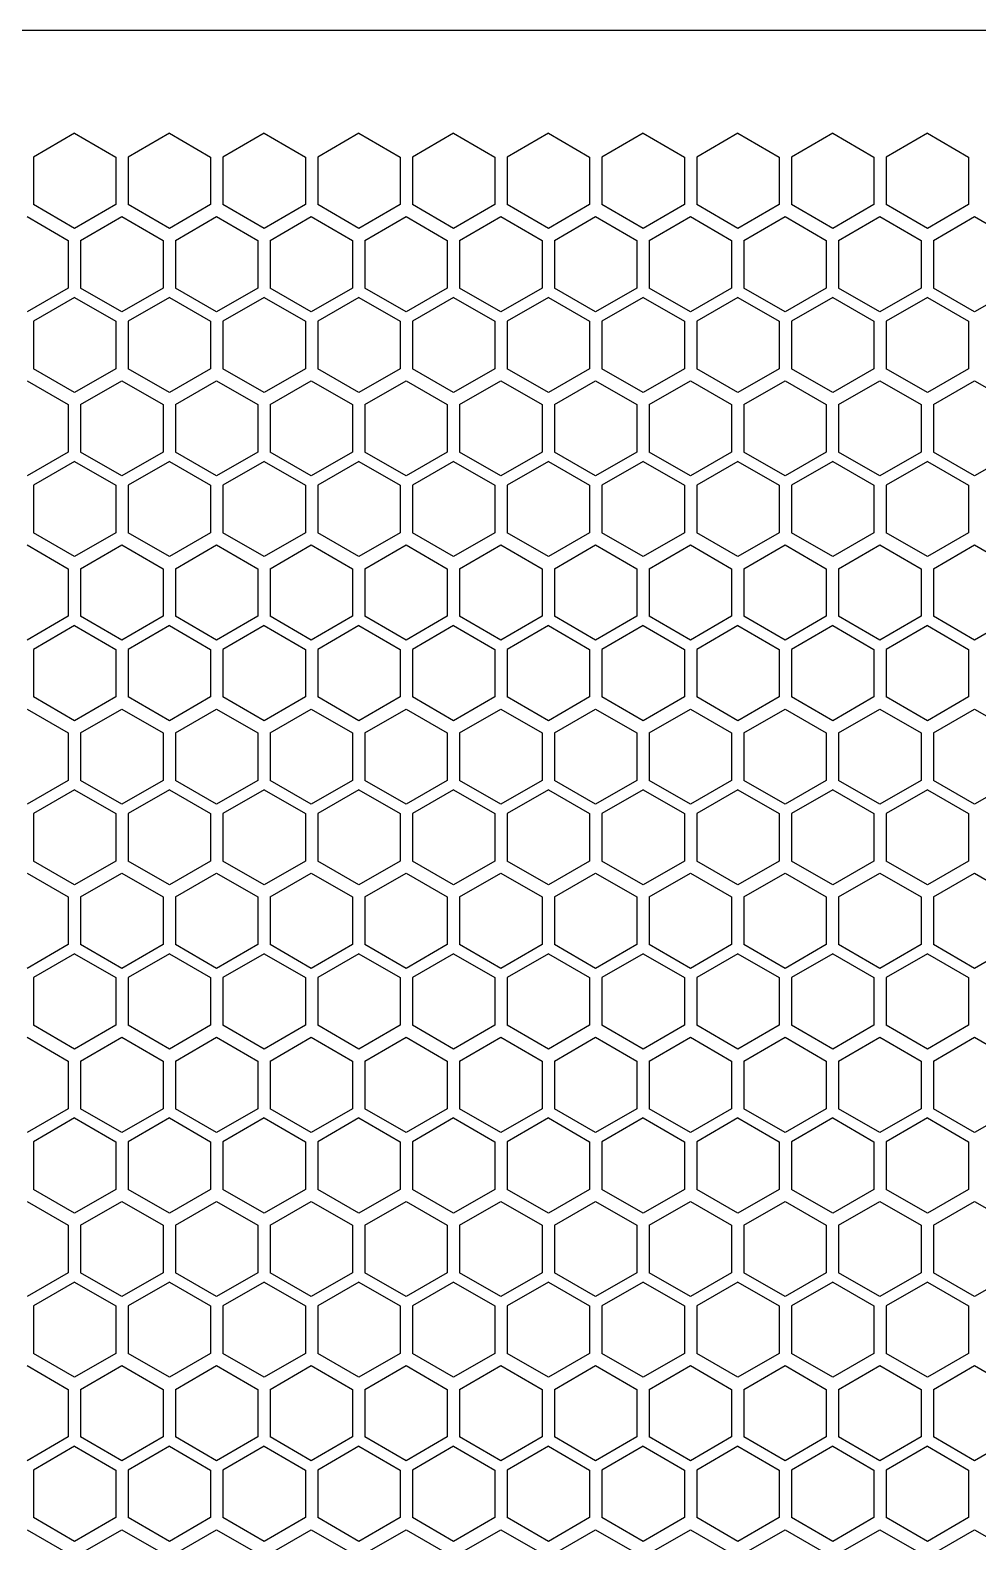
# Model space of a CAD drawing. Extents: x 61367 to 140945, y -1257 to 25588.
# Drawn here: x 71857.2 to 71949.2, y 20207.1 to 20353.8 of the extents above; entities that cross this region are included whole.
import ezdxf

# ---------------------------------------------------------------- set-up
doc = ezdxf.new("R2010")
doc.units = 0
doc.header["$MEASUREMENT"] = 0
doc.layers.get('0').update_dxf_attribs({"linetype": 'CONTINUOUS'})
doc.layers.add('4215-0412-2_0', color=7, linetype='CONTINUOUS')

# ---------------------------------------------------------------- blocks, each defined once
blk = doc.blocks.new('ERGRTHTHRT')
at = {"layer": '4215-0412-2_0', "color": 7, "linetype": 'Continuous'}
for p, q in [((-37850.1, -67589.48), (-37228.1, -67589.48)), ((-37542.7, -67599.48), (-37546.7, -67601.79)), ((-37542.7, -67599.48), (-37538.7, -67601.79)), ((-37533.5, -67599.48), (-37537.5, -67601.79)), ((-37533.5, -67599.48), (-37529.5, -67601.79)), ((-37524.3, -67599.48), (-37528.3, -67601.79)), ((-37524.3, -67599.48), (-37520.3, -67601.79)), ((-37515.1, -67599.48), (-37519.1, -67601.79)), ((-37515.1, -67599.48), (-37511.1, -67601.79)), ((-37505.9, -67599.48), (-37509.9, -67601.79)), ((-37505.9, -67599.48), (-37501.9, -67601.79)), ((-37496.7, -67599.48), (-37500.7, -67601.79)), ((-37496.7, -67599.48), (-37492.7, -67601.79)), ((-37487.5, -67599.48), (-37491.5, -67601.79)), ((-37487.5, -67599.48), (-37483.5, -67601.79)), ((-37478.3, -67599.48), (-37482.3, -67601.79)), ((-37478.3, -67599.48), (-37474.3, -67601.79)), ((-37469.1, -67599.48), (-37473.1, -67601.79)), ((-37469.1, -67599.48), (-37465.1, -67601.79)), ((-37459.9, -67599.48), (-37463.9, -67601.79)), ((-37459.9, -67599.48), (-37455.9, -67601.79)), ((-37546.7, -67601.79), (-37546.7, -67606.41)), ((-37538.7, -67601.79), (-37538.7, -67606.41)), ((-37537.5, -67601.79), (-37537.5, -67606.41)), ((-37529.5, -67601.79), (-37529.5, -67606.41)), ((-37528.3, -67601.79), (-37528.3, -67606.41)), ((-37520.3, -67601.79), (-37520.3, -67606.41)), ((-37519.1, -67601.79), (-37519.1, -67606.41)), ((-37511.1, -67601.79), (-37511.1, -67606.41)), ((-37509.9, -67601.79), (-37509.9, -67606.41)), ((-37501.9, -67601.79), (-37501.9, -67606.41)), ((-37500.7, -67601.79), (-37500.7, -67606.41)), ((-37492.7, -67601.79), (-37492.7, -67606.41)), ((-37491.5, -67601.79), (-37491.5, -67606.41)), ((-37483.5, -67601.79), (-37483.5, -67606.41)), ((-37482.3, -67601.79), (-37482.3, -67606.41)), ((-37474.3, -67601.79), (-37474.3, -67606.41)), ((-37473.1, -67601.79), (-37473.1, -67606.41)), ((-37465.1, -67601.79), (-37465.1, -67606.41)), ((-37463.9, -67601.79), (-37463.9, -67606.41)), ((-37455.9, -67601.79), (-37455.9, -67606.41)), ((-37542.7, -67608.72), (-37546.7, -67606.41)), ((-37538.7, -67606.41), (-37542.7, -67608.72)), ((-37533.5, -67608.72), (-37537.5, -67606.41)), ((-37529.5, -67606.41), (-37533.5, -67608.72)), ((-37524.3, -67608.72), (-37528.3, -67606.41)), ((-37520.3, -67606.41), (-37524.3, -67608.72)), ((-37515.1, -67608.72), (-37519.1, -67606.41)), ((-37511.1, -67606.41), (-37515.1, -67608.72)), ((-37505.9, -67608.72), (-37509.9, -67606.41)), ((-37501.9, -67606.41), (-37505.9, -67608.72)), ((-37496.7, -67608.72), (-37500.7, -67606.41)), ((-37492.7, -67606.41), (-37496.7, -67608.72)), ((-37487.5, -67608.72), (-37491.5, -67606.41)), ((-37483.5, -67606.41), (-37487.5, -67608.72)), ((-37478.3, -67608.72), (-37482.3, -67606.41)), ((-37474.3, -67606.41), (-37478.3, -67608.72)), ((-37469.1, -67608.72), (-37473.1, -67606.41)), ((-37465.1, -67606.41), (-37469.1, -67608.72)), ((-37459.9, -67608.72), (-37463.9, -67606.41)), ((-37455.9, -67606.41), (-37459.9, -67608.72)), ((-37547.32, -67607.58), (-37543.32, -67609.89)), ((-37542.12, -67609.89), (-37538.12, -67607.58)), ((-37538.12, -67607.58), (-37534.12, -67609.89)), ((-37532.92, -67609.89), (-37528.92, -67607.58)), ((-37528.92, -67607.58), (-37524.92, -67609.89)), ((-37523.72, -67609.89), (-37519.72, -67607.58)), ((-37519.72, -67607.58), (-37515.72, -67609.89)), ((-37514.52, -67609.89), (-37510.52, -67607.58)), ((-37510.52, -67607.58), (-37506.52, -67609.89)), ((-37505.32, -67609.89), (-37501.32, -67607.58)), ((-37501.32, -67607.58), (-37497.32, -67609.89)), ((-37496.12, -67609.89), (-37492.12, -67607.58)), ((-37492.12, -67607.58), (-37488.12, -67609.89)), ((-37486.92, -67609.89), (-37482.92, -67607.58)), ((-37482.92, -67607.58), (-37478.92, -67609.89)), ((-37477.72, -67609.89), (-37473.72, -67607.58)), ((-37473.72, -67607.58), (-37469.72, -67609.89)), ((-37468.52, -67609.89), (-37464.52, -67607.58)), ((-37464.52, -67607.58), (-37460.52, -67609.89)), ((-37459.32, -67609.89), (-37455.32, -67607.58)), ((-37455.32, -67607.58), (-37451.32, -67609.89)), ((-37543.32, -67609.89), (-37543.32, -67614.51)), ((-37542.12, -67609.89), (-37542.12, -67614.51)), ((-37534.12, -67609.89), (-37534.12, -67614.51)), ((-37532.92, -67609.89), (-37532.92, -67614.51)), ((-37524.92, -67609.89), (-37524.92, -67614.51)), ((-37523.72, -67609.89), (-37523.72, -67614.51)), ((-37515.72, -67609.89), (-37515.72, -67614.51)), ((-37514.52, -67609.89), (-37514.52, -67614.51)), ((-37506.52, -67609.89), (-37506.52, -67614.51)), ((-37505.32, -67609.89), (-37505.32, -67614.51)), ((-37497.32, -67609.89), (-37497.32, -67614.51)), ((-37496.12, -67609.89), (-37496.12, -67614.51)), ((-37488.12, -67609.89), (-37488.12, -67614.51)), ((-37486.92, -67609.89), (-37486.92, -67614.51)), ((-37478.92, -67609.89), (-37478.92, -67614.51)), ((-37477.72, -67609.89), (-37477.72, -67614.51)), ((-37469.72, -67609.89), (-37469.72, -67614.51)), ((-37468.52, -67609.89), (-37468.52, -67614.51)), ((-37460.52, -67609.89), (-37460.52, -67614.51)), ((-37459.32, -67609.89), (-37459.32, -67614.51)), ((-37543.32, -67614.51), (-37547.32, -67616.82)), ((-37538.12, -67616.82), (-37542.12, -67614.51)), ((-37534.12, -67614.51), (-37538.12, -67616.82)), ((-37528.92, -67616.82), (-37532.92, -67614.51)), ((-37524.92, -67614.51), (-37528.92, -67616.82)), ((-37519.72, -67616.82), (-37523.72, -67614.51)), ((-37515.72, -67614.51), (-37519.72, -67616.82)), ((-37510.52, -67616.82), (-37514.52, -67614.51)), ((-37506.52, -67614.51), (-37510.52, -67616.82)), ((-37501.32, -67616.82), (-37505.32, -67614.51)), ((-37497.32, -67614.51), (-37501.32, -67616.82)), ((-37492.12, -67616.82), (-37496.12, -67614.51)), ((-37488.12, -67614.51), (-37492.12, -67616.82)), ((-37482.92, -67616.82), (-37486.92, -67614.51)), ((-37478.92, -67614.51), (-37482.92, -67616.82)), ((-37473.72, -67616.82), (-37477.72, -67614.51)), ((-37469.72, -67614.51), (-37473.72, -67616.82)), ((-37464.52, -67616.82), (-37468.52, -67614.51)), ((-37460.52, -67614.51), (-37464.52, -67616.82)), ((-37455.32, -67616.82), (-37459.32, -67614.51)), ((-37451.32, -67614.51), (-37455.32, -67616.82)), ((-37542.7, -67615.41), (-37546.7, -67617.72)), ((-37542.7, -67615.41), (-37538.7, -67617.72)), ((-37533.5, -67615.41), (-37537.5, -67617.72)), ((-37533.5, -67615.41), (-37529.5, -67617.72)), ((-37524.3, -67615.41), (-37528.3, -67617.72)), ((-37524.3, -67615.41), (-37520.3, -67617.72)), ((-37515.1, -67615.41), (-37519.1, -67617.72)), ((-37515.1, -67615.41), (-37511.1, -67617.72)), ((-37505.9, -67615.41), (-37509.9, -67617.72)), ((-37505.9, -67615.41), (-37501.9, -67617.72)), ((-37496.7, -67615.41), (-37500.7, -67617.72)), ((-37496.7, -67615.41), (-37492.7, -67617.72)), ((-37487.5, -67615.41), (-37491.5, -67617.72)), ((-37487.5, -67615.41), (-37483.5, -67617.72)), ((-37478.3, -67615.41), (-37482.3, -67617.72)), ((-37478.3, -67615.41), (-37474.3, -67617.72)), ((-37469.1, -67615.41), (-37473.1, -67617.72)), ((-37469.1, -67615.41), (-37465.1, -67617.72)), ((-37459.9, -67615.41), (-37463.9, -67617.72)), ((-37459.9, -67615.41), (-37455.9, -67617.72)), ((-37546.7, -67617.72), (-37546.7, -67622.34)), ((-37538.7, -67617.72), (-37538.7, -67622.34)), ((-37537.5, -67617.72), (-37537.5, -67622.34)), ((-37529.5, -67617.72), (-37529.5, -67622.34)), ((-37528.3, -67617.72), (-37528.3, -67622.34)), ((-37520.3, -67617.72), (-37520.3, -67622.34)), ((-37519.1, -67617.72), (-37519.1, -67622.34)), ((-37511.1, -67617.72), (-37511.1, -67622.34)), ((-37509.9, -67617.72), (-37509.9, -67622.34)), ((-37501.9, -67617.72), (-37501.9, -67622.34)), ((-37500.7, -67617.72), (-37500.7, -67622.34)), ((-37492.7, -67617.72), (-37492.7, -67622.34)), ((-37491.5, -67617.72), (-37491.5, -67622.34)), ((-37483.5, -67617.72), (-37483.5, -67622.34)), ((-37482.3, -67617.72), (-37482.3, -67622.34)), ((-37474.3, -67617.72), (-37474.3, -67622.34)), ((-37473.1, -67617.72), (-37473.1, -67622.34)), ((-37465.1, -67617.72), (-37465.1, -67622.34)), ((-37463.9, -67617.72), (-37463.9, -67622.34)), ((-37455.9, -67617.72), (-37455.9, -67622.34)), ((-37542.7, -67624.65), (-37546.7, -67622.34)), ((-37538.7, -67622.34), (-37542.7, -67624.65)), ((-37533.5, -67624.65), (-37537.5, -67622.34)), ((-37529.5, -67622.34), (-37533.5, -67624.65)), ((-37524.3, -67624.65), (-37528.3, -67622.34)), ((-37520.3, -67622.34), (-37524.3, -67624.65)), ((-37515.1, -67624.65), (-37519.1, -67622.34)), ((-37511.1, -67622.34), (-37515.1, -67624.65)), ((-37505.9, -67624.65), (-37509.9, -67622.34)), ((-37501.9, -67622.34), (-37505.9, -67624.65)), ((-37496.7, -67624.65), (-37500.7, -67622.34)), ((-37492.7, -67622.34), (-37496.7, -67624.65)), ((-37487.5, -67624.65), (-37491.5, -67622.34)), ((-37483.5, -67622.34), (-37487.5, -67624.65)), ((-37478.3, -67624.65), (-37482.3, -67622.34)), ((-37474.3, -67622.34), (-37478.3, -67624.65)), ((-37469.1, -67624.65), (-37473.1, -67622.34)), ((-37465.1, -67622.34), (-37469.1, -67624.65)), ((-37459.9, -67624.65), (-37463.9, -67622.34)), ((-37455.9, -67622.34), (-37459.9, -67624.65)), ((-37547.32, -67623.51), (-37543.32, -67625.82)), ((-37542.12, -67625.82), (-37538.12, -67623.51)), ((-37538.12, -67623.51), (-37534.12, -67625.82)), ((-37532.92, -67625.82), (-37528.92, -67623.51)), ((-37528.92, -67623.51), (-37524.92, -67625.82)), ((-37523.72, -67625.82), (-37519.72, -67623.51)), ((-37519.72, -67623.51), (-37515.72, -67625.82)), ((-37514.52, -67625.82), (-37510.52, -67623.51)), ((-37510.52, -67623.51), (-37506.52, -67625.82)), ((-37505.32, -67625.82), (-37501.32, -67623.51)), ((-37501.32, -67623.51), (-37497.32, -67625.82)), ((-37496.12, -67625.82), (-37492.12, -67623.51)), ((-37492.12, -67623.51), (-37488.12, -67625.82)), ((-37486.92, -67625.82), (-37482.92, -67623.51)), ((-37482.92, -67623.51), (-37478.92, -67625.82)), ((-37477.72, -67625.82), (-37473.72, -67623.51)), ((-37473.72, -67623.51), (-37469.72, -67625.82)), ((-37468.52, -67625.82), (-37464.52, -67623.51)), ((-37464.52, -67623.51), (-37460.52, -67625.82)), ((-37459.32, -67625.82), (-37455.32, -67623.51)), ((-37455.32, -67623.51), (-37451.32, -67625.82)), ((-37543.32, -67625.82), (-37543.32, -67630.44)), ((-37542.12, -67625.82), (-37542.12, -67630.44)), ((-37534.12, -67625.82), (-37534.12, -67630.44)), ((-37532.92, -67625.82), (-37532.92, -67630.44)), ((-37524.92, -67625.82), (-37524.92, -67630.44)), ((-37523.72, -67625.82), (-37523.72, -67630.44)), ((-37515.72, -67625.82), (-37515.72, -67630.44)), ((-37514.52, -67625.82), (-37514.52, -67630.44)), ((-37506.52, -67625.82), (-37506.52, -67630.44)), ((-37505.32, -67625.82), (-37505.32, -67630.44)), ((-37497.32, -67625.82), (-37497.32, -67630.44)), ((-37496.12, -67625.82), (-37496.12, -67630.44)), ((-37488.12, -67625.82), (-37488.12, -67630.44)), ((-37486.92, -67625.82), (-37486.92, -67630.44)), ((-37478.92, -67625.82), (-37478.92, -67630.44)), ((-37477.72, -67625.82), (-37477.72, -67630.44)), ((-37469.72, -67625.82), (-37469.72, -67630.44)), ((-37468.52, -67625.82), (-37468.52, -67630.44)), ((-37460.52, -67625.82), (-37460.52, -67630.44)), ((-37459.32, -67625.82), (-37459.32, -67630.44)), ((-37543.32, -67630.44), (-37547.32, -67632.75)), ((-37538.12, -67632.75), (-37542.12, -67630.44)), ((-37534.12, -67630.44), (-37538.12, -67632.75)), ((-37528.92, -67632.75), (-37532.92, -67630.44)), ((-37524.92, -67630.44), (-37528.92, -67632.75)), ((-37519.72, -67632.75), (-37523.72, -67630.44)), ((-37515.72, -67630.44), (-37519.72, -67632.75)), ((-37510.52, -67632.75), (-37514.52, -67630.44)), ((-37506.52, -67630.44), (-37510.52, -67632.75)), ((-37501.32, -67632.75), (-37505.32, -67630.44)), ((-37497.32, -67630.44), (-37501.32, -67632.75)), ((-37492.12, -67632.75), (-37496.12, -67630.44)), ((-37488.12, -67630.44), (-37492.12, -67632.75)), ((-37482.92, -67632.75), (-37486.92, -67630.44)), ((-37478.92, -67630.44), (-37482.92, -67632.75)), ((-37473.72, -67632.75), (-37477.72, -67630.44)), ((-37469.72, -67630.44), (-37473.72, -67632.75)), ((-37464.52, -67632.75), (-37468.52, -67630.44)), ((-37460.52, -67630.44), (-37464.52, -67632.75)), ((-37455.32, -67632.75), (-37459.32, -67630.44)), ((-37451.32, -67630.44), (-37455.32, -67632.75)), ((-37542.7, -67631.34), (-37546.7, -67633.65)), ((-37542.7, -67631.34), (-37538.7, -67633.65)), ((-37533.5, -67631.34), (-37537.5, -67633.65)), ((-37533.5, -67631.34), (-37529.5, -67633.65)), ((-37524.3, -67631.34), (-37528.3, -67633.65)), ((-37524.3, -67631.34), (-37520.3, -67633.65)), ((-37515.1, -67631.34), (-37519.1, -67633.65)), ((-37515.1, -67631.34), (-37511.1, -67633.65)), ((-37505.9, -67631.34), (-37509.9, -67633.65)), ((-37505.9, -67631.34), (-37501.9, -67633.65)), ((-37496.7, -67631.34), (-37500.7, -67633.65)), ((-37496.7, -67631.34), (-37492.7, -67633.65)), ((-37487.5, -67631.34), (-37491.5, -67633.65)), ((-37487.5, -67631.34), (-37483.5, -67633.65)), ((-37478.3, -67631.34), (-37482.3, -67633.65)), ((-37478.3, -67631.34), (-37474.3, -67633.65)), ((-37469.1, -67631.34), (-37473.1, -67633.65)), ((-37469.1, -67631.34), (-37465.1, -67633.65)), ((-37459.9, -67631.34), (-37463.9, -67633.65)), ((-37459.9, -67631.34), (-37455.9, -67633.65)), ((-37546.7, -67633.65), (-37546.7, -67638.27)), ((-37538.7, -67633.65), (-37538.7, -67638.27)), ((-37537.5, -67633.65), (-37537.5, -67638.27)), ((-37529.5, -67633.65), (-37529.5, -67638.27)), ((-37528.3, -67633.65), (-37528.3, -67638.27)), ((-37520.3, -67633.65), (-37520.3, -67638.27)), ((-37519.1, -67633.65), (-37519.1, -67638.27)), ((-37511.1, -67633.65), (-37511.1, -67638.27)), ((-37509.9, -67633.65), (-37509.9, -67638.27)), ((-37501.9, -67633.65), (-37501.9, -67638.27)), ((-37500.7, -67633.65), (-37500.7, -67638.27)), ((-37492.7, -67633.65), (-37492.7, -67638.27)), ((-37491.5, -67633.65), (-37491.5, -67638.27)), ((-37483.5, -67633.65), (-37483.5, -67638.27)), ((-37482.3, -67633.65), (-37482.3, -67638.27)), ((-37474.3, -67633.65), (-37474.3, -67638.27)), ((-37473.1, -67633.65), (-37473.1, -67638.27)), ((-37465.1, -67633.65), (-37465.1, -67638.27)), ((-37463.9, -67633.65), (-37463.9, -67638.27)), ((-37455.9, -67633.65), (-37455.9, -67638.27)), ((-37547.32, -67639.44), (-37543.32, -67641.75)), ((-37542.7, -67640.58), (-37546.7, -67638.27)), ((-37538.7, -67638.27), (-37542.7, -67640.58)), ((-37542.12, -67641.75), (-37538.12, -67639.44)), ((-37538.12, -67639.44), (-37534.12, -67641.75)), ((-37533.5, -67640.58), (-37537.5, -67638.27)), ((-37529.5, -67638.27), (-37533.5, -67640.58)), ((-37532.92, -67641.75), (-37528.92, -67639.44)), ((-37528.92, -67639.44), (-37524.92, -67641.75)), ((-37524.3, -67640.58), (-37528.3, -67638.27)), ((-37520.3, -67638.27), (-37524.3, -67640.58)), ((-37523.72, -67641.75), (-37519.72, -67639.44)), ((-37519.72, -67639.44), (-37515.72, -67641.75)), ((-37515.1, -67640.58), (-37519.1, -67638.27)), ((-37511.1, -67638.27), (-37515.1, -67640.58)), ((-37514.52, -67641.75), (-37510.52, -67639.44)), ((-37510.52, -67639.44), (-37506.52, -67641.75)), ((-37505.9, -67640.58), (-37509.9, -67638.27)), ((-37501.9, -67638.27), (-37505.9, -67640.58)), ((-37505.32, -67641.75), (-37501.32, -67639.44)), ((-37501.32, -67639.44), (-37497.32, -67641.75)), ((-37496.7, -67640.58), (-37500.7, -67638.27)), ((-37492.7, -67638.27), (-37496.7, -67640.58)), ((-37496.12, -67641.75), (-37492.12, -67639.44)), ((-37492.12, -67639.44), (-37488.12, -67641.75)), ((-37487.5, -67640.58), (-37491.5, -67638.27)), ((-37483.5, -67638.27), (-37487.5, -67640.58)), ((-37486.92, -67641.75), (-37482.92, -67639.44)), ((-37482.92, -67639.44), (-37478.92, -67641.75)), ((-37478.3, -67640.58), (-37482.3, -67638.27)), ((-37474.3, -67638.27), (-37478.3, -67640.58)), ((-37477.72, -67641.75), (-37473.72, -67639.44)), ((-37473.72, -67639.44), (-37469.72, -67641.75)), ((-37469.1, -67640.58), (-37473.1, -67638.27)), ((-37465.1, -67638.27), (-37469.1, -67640.58)), ((-37468.52, -67641.75), (-37464.52, -67639.44)), ((-37464.52, -67639.44), (-37460.52, -67641.75)), ((-37459.9, -67640.58), (-37463.9, -67638.27)), ((-37455.9, -67638.27), (-37459.9, -67640.58)), ((-37459.32, -67641.75), (-37455.32, -67639.44)), ((-37455.32, -67639.44), (-37451.32, -67641.75)), ((-37543.32, -67641.75), (-37543.32, -67646.37)), ((-37542.12, -67641.75), (-37542.12, -67646.37)), ((-37534.12, -67641.75), (-37534.12, -67646.37)), ((-37532.92, -67641.75), (-37532.92, -67646.37)), ((-37524.92, -67641.75), (-37524.92, -67646.37)), ((-37523.72, -67641.75), (-37523.72, -67646.37)), ((-37515.72, -67641.75), (-37515.72, -67646.37)), ((-37514.52, -67641.75), (-37514.52, -67646.37)), ((-37506.52, -67641.75), (-37506.52, -67646.37)), ((-37505.32, -67641.75), (-37505.32, -67646.37)), ((-37497.32, -67641.75), (-37497.32, -67646.37)), ((-37496.12, -67641.75), (-37496.12, -67646.37)), ((-37488.12, -67641.75), (-37488.12, -67646.37)), ((-37486.92, -67641.75), (-37486.92, -67646.37)), ((-37478.92, -67641.75), (-37478.92, -67646.37)), ((-37477.72, -67641.75), (-37477.72, -67646.37)), ((-37469.72, -67641.75), (-37469.72, -67646.37)), ((-37468.52, -67641.75), (-37468.52, -67646.37)), ((-37460.52, -67641.75), (-37460.52, -67646.37)), ((-37459.32, -67641.75), (-37459.32, -67646.37)), ((-37543.32, -67646.37), (-37547.32, -67648.68)), ((-37538.12, -67648.68), (-37542.12, -67646.37)), ((-37534.12, -67646.37), (-37538.12, -67648.68)), ((-37528.92, -67648.68), (-37532.92, -67646.37)), ((-37524.92, -67646.37), (-37528.92, -67648.68)), ((-37519.72, -67648.68), (-37523.72, -67646.37)), ((-37515.72, -67646.37), (-37519.72, -67648.68)), ((-37510.52, -67648.68), (-37514.52, -67646.37)), ((-37506.52, -67646.37), (-37510.52, -67648.68)), ((-37501.32, -67648.68), (-37505.32, -67646.37)), ((-37497.32, -67646.37), (-37501.32, -67648.68)), ((-37492.12, -67648.68), (-37496.12, -67646.37)), ((-37488.12, -67646.37), (-37492.12, -67648.68)), ((-37482.92, -67648.68), (-37486.92, -67646.37)), ((-37478.92, -67646.37), (-37482.92, -67648.68)), ((-37473.72, -67648.68), (-37477.72, -67646.37)), ((-37469.72, -67646.37), (-37473.72, -67648.68)), ((-37464.52, -67648.68), (-37468.52, -67646.37)), ((-37460.52, -67646.37), (-37464.52, -67648.68)), ((-37455.32, -67648.68), (-37459.32, -67646.37)), ((-37451.32, -67646.37), (-37455.32, -67648.68)), ((-37542.7, -67647.27), (-37546.7, -67649.58)), ((-37542.7, -67647.27), (-37538.7, -67649.58)), ((-37533.5, -67647.27), (-37537.5, -67649.58)), ((-37533.5, -67647.27), (-37529.5, -67649.58)), ((-37524.3, -67647.27), (-37528.3, -67649.58)), ((-37524.3, -67647.27), (-37520.3, -67649.58)), ((-37515.1, -67647.27), (-37519.1, -67649.58)), ((-37515.1, -67647.27), (-37511.1, -67649.58)), ((-37505.9, -67647.27), (-37509.9, -67649.58)), ((-37505.9, -67647.27), (-37501.9, -67649.58)), ((-37496.7, -67647.27), (-37500.7, -67649.58)), ((-37496.7, -67647.27), (-37492.7, -67649.58)), ((-37487.5, -67647.27), (-37491.5, -67649.58)), ((-37487.5, -67647.27), (-37483.5, -67649.58)), ((-37478.3, -67647.27), (-37482.3, -67649.58)), ((-37478.3, -67647.27), (-37474.3, -67649.58)), ((-37469.1, -67647.27), (-37473.1, -67649.58)), ((-37469.1, -67647.27), (-37465.1, -67649.58)), ((-37459.9, -67647.27), (-37463.9, -67649.58)), ((-37459.9, -67647.27), (-37455.9, -67649.58)), ((-37546.7, -67649.58), (-37546.7, -67654.2)), ((-37538.7, -67649.58), (-37538.7, -67654.2)), ((-37537.5, -67649.58), (-37537.5, -67654.2)), ((-37529.5, -67649.58), (-37529.5, -67654.2)), ((-37528.3, -67649.58), (-37528.3, -67654.2)), ((-37520.3, -67649.58), (-37520.3, -67654.2)), ((-37519.1, -67649.58), (-37519.1, -67654.2)), ((-37511.1, -67649.58), (-37511.1, -67654.2)), ((-37509.9, -67649.58), (-37509.9, -67654.2)), ((-37501.9, -67649.58), (-37501.9, -67654.2)), ((-37500.7, -67649.58), (-37500.7, -67654.2)), ((-37492.7, -67649.58), (-37492.7, -67654.2)), ((-37491.5, -67649.58), (-37491.5, -67654.2)), ((-37483.5, -67649.58), (-37483.5, -67654.2)), ((-37482.3, -67649.58), (-37482.3, -67654.2)), ((-37474.3, -67649.58), (-37474.3, -67654.2)), ((-37473.1, -67649.58), (-37473.1, -67654.2)), ((-37465.1, -67649.58), (-37465.1, -67654.2)), ((-37463.9, -67649.58), (-37463.9, -67654.2)), ((-37455.9, -67649.58), (-37455.9, -67654.2)), ((-37547.32, -67655.37), (-37543.32, -67657.68)), ((-37542.7, -67656.51), (-37546.7, -67654.2)), ((-37538.7, -67654.2), (-37542.7, -67656.51)), ((-37542.12, -67657.68), (-37538.12, -67655.37)), ((-37538.12, -67655.37), (-37534.12, -67657.68)), ((-37533.5, -67656.51), (-37537.5, -67654.2)), ((-37529.5, -67654.2), (-37533.5, -67656.51)), ((-37532.92, -67657.68), (-37528.92, -67655.37)), ((-37528.92, -67655.37), (-37524.92, -67657.68)), ((-37524.3, -67656.51), (-37528.3, -67654.2)), ((-37520.3, -67654.2), (-37524.3, -67656.51)), ((-37523.72, -67657.68), (-37519.72, -67655.37)), ((-37519.72, -67655.37), (-37515.72, -67657.68)), ((-37515.1, -67656.51), (-37519.1, -67654.2)), ((-37511.1, -67654.2), (-37515.1, -67656.51)), ((-37514.52, -67657.68), (-37510.52, -67655.37)), ((-37510.52, -67655.37), (-37506.52, -67657.68)), ((-37505.9, -67656.51), (-37509.9, -67654.2)), ((-37501.9, -67654.2), (-37505.9, -67656.51)), ((-37505.32, -67657.68), (-37501.32, -67655.37)), ((-37501.32, -67655.37), (-37497.32, -67657.68)), ((-37496.7, -67656.51), (-37500.7, -67654.2)), ((-37492.7, -67654.2), (-37496.7, -67656.51)), ((-37496.12, -67657.68), (-37492.12, -67655.37)), ((-37492.12, -67655.37), (-37488.12, -67657.68)), ((-37487.5, -67656.51), (-37491.5, -67654.2)), ((-37483.5, -67654.2), (-37487.5, -67656.51)), ((-37486.92, -67657.68), (-37482.92, -67655.37)), ((-37482.92, -67655.37), (-37478.92, -67657.68)), ((-37478.3, -67656.51), (-37482.3, -67654.2)), ((-37474.3, -67654.2), (-37478.3, -67656.51)), ((-37477.72, -67657.68), (-37473.72, -67655.37)), ((-37473.72, -67655.37), (-37469.72, -67657.68)), ((-37469.1, -67656.51), (-37473.1, -67654.2)), ((-37465.1, -67654.2), (-37469.1, -67656.51)), ((-37468.52, -67657.68), (-37464.52, -67655.37)), ((-37464.52, -67655.37), (-37460.52, -67657.68)), ((-37459.9, -67656.51), (-37463.9, -67654.2)), ((-37455.9, -67654.2), (-37459.9, -67656.51)), ((-37459.32, -67657.68), (-37455.32, -67655.37)), ((-37455.32, -67655.37), (-37451.32, -67657.68)), ((-37543.32, -67657.68), (-37543.32, -67662.3)), ((-37542.12, -67657.68), (-37542.12, -67662.3)), ((-37534.12, -67657.68), (-37534.12, -67662.3)), ((-37532.92, -67657.68), (-37532.92, -67662.3)), ((-37524.92, -67657.68), (-37524.92, -67662.3)), ((-37523.72, -67657.68), (-37523.72, -67662.3)), ((-37515.72, -67657.68), (-37515.72, -67662.3)), ((-37514.52, -67657.68), (-37514.52, -67662.3)), ((-37506.52, -67657.68), (-37506.52, -67662.3)), ((-37505.32, -67657.68), (-37505.32, -67662.3)), ((-37497.32, -67657.68), (-37497.32, -67662.3)), ((-37496.12, -67657.68), (-37496.12, -67662.3)), ((-37488.12, -67657.68), (-37488.12, -67662.3)), ((-37486.92, -67657.68), (-37486.92, -67662.3)), ((-37478.92, -67657.68), (-37478.92, -67662.3)), ((-37477.72, -67657.68), (-37477.72, -67662.3)), ((-37469.72, -67657.68), (-37469.72, -67662.3)), ((-37468.52, -67657.68), (-37468.52, -67662.3)), ((-37460.52, -67657.68), (-37460.52, -67662.3)), ((-37459.32, -67657.68), (-37459.32, -67662.3)), ((-37543.32, -67662.3), (-37547.32, -67664.61)), ((-37538.12, -67664.61), (-37542.12, -67662.3)), ((-37534.12, -67662.3), (-37538.12, -67664.61)), ((-37528.92, -67664.61), (-37532.92, -67662.3)), ((-37524.92, -67662.3), (-37528.92, -67664.61)), ((-37519.72, -67664.61), (-37523.72, -67662.3)), ((-37515.72, -67662.3), (-37519.72, -67664.61)), ((-37510.52, -67664.61), (-37514.52, -67662.3)), ((-37506.52, -67662.3), (-37510.52, -67664.61)), ((-37501.32, -67664.61), (-37505.32, -67662.3)), ((-37497.32, -67662.3), (-37501.32, -67664.61)), ((-37492.12, -67664.61), (-37496.12, -67662.3)), ((-37488.12, -67662.3), (-37492.12, -67664.61)), ((-37482.92, -67664.61), (-37486.92, -67662.3)), ((-37478.92, -67662.3), (-37482.92, -67664.61)), ((-37473.72, -67664.61), (-37477.72, -67662.3)), ((-37469.72, -67662.3), (-37473.72, -67664.61)), ((-37464.52, -67664.61), (-37468.52, -67662.3)), ((-37460.52, -67662.3), (-37464.52, -67664.61)), ((-37455.32, -67664.61), (-37459.32, -67662.3)), ((-37451.32, -67662.3), (-37455.32, -67664.61)), ((-37542.7, -67663.2), (-37546.7, -67665.51)), ((-37542.7, -67663.2), (-37538.7, -67665.51)), ((-37533.5, -67663.2), (-37537.5, -67665.51)), ((-37533.5, -67663.2), (-37529.5, -67665.51)), ((-37524.3, -67663.2), (-37528.3, -67665.51)), ((-37524.3, -67663.2), (-37520.3, -67665.51)), ((-37515.1, -67663.2), (-37519.1, -67665.51)), ((-37515.1, -67663.2), (-37511.1, -67665.51)), ((-37505.9, -67663.2), (-37509.9, -67665.51)), ((-37505.9, -67663.2), (-37501.9, -67665.51)), ((-37496.7, -67663.2), (-37500.7, -67665.51)), ((-37496.7, -67663.2), (-37492.7, -67665.51)), ((-37487.5, -67663.2), (-37491.5, -67665.51)), ((-37487.5, -67663.2), (-37483.5, -67665.51)), ((-37478.3, -67663.2), (-37482.3, -67665.51)), ((-37478.3, -67663.2), (-37474.3, -67665.51)), ((-37469.1, -67663.2), (-37473.1, -67665.51)), ((-37469.1, -67663.2), (-37465.1, -67665.51)), ((-37459.9, -67663.2), (-37463.9, -67665.51)), ((-37459.9, -67663.2), (-37455.9, -67665.51)), ((-37546.7, -67665.51), (-37546.7, -67670.13)), ((-37538.7, -67665.51), (-37538.7, -67670.13)), ((-37537.5, -67665.51), (-37537.5, -67670.13)), ((-37529.5, -67665.51), (-37529.5, -67670.13)), ((-37528.3, -67665.51), (-37528.3, -67670.13)), ((-37520.3, -67665.51), (-37520.3, -67670.13)), ((-37519.1, -67665.51), (-37519.1, -67670.13)), ((-37511.1, -67665.51), (-37511.1, -67670.13)), ((-37509.9, -67665.51), (-37509.9, -67670.13)), ((-37501.9, -67665.51), (-37501.9, -67670.13)), ((-37500.7, -67665.51), (-37500.7, -67670.13)), ((-37492.7, -67665.51), (-37492.7, -67670.13)), ((-37491.5, -67665.51), (-37491.5, -67670.13)), ((-37483.5, -67665.51), (-37483.5, -67670.13)), ((-37482.3, -67665.51), (-37482.3, -67670.13)), ((-37474.3, -67665.51), (-37474.3, -67670.13)), ((-37473.1, -67665.51), (-37473.1, -67670.13)), ((-37465.1, -67665.51), (-37465.1, -67670.13)), ((-37463.9, -67665.51), (-37463.9, -67670.13)), ((-37455.9, -67665.51), (-37455.9, -67670.13)), ((-37542.7, -67672.44), (-37546.7, -67670.13)), ((-37538.7, -67670.13), (-37542.7, -67672.44)), ((-37533.5, -67672.44), (-37537.5, -67670.13)), ((-37529.5, -67670.13), (-37533.5, -67672.44)), ((-37524.3, -67672.44), (-37528.3, -67670.13)), ((-37520.3, -67670.13), (-37524.3, -67672.44)), ((-37515.1, -67672.44), (-37519.1, -67670.13)), ((-37511.1, -67670.13), (-37515.1, -67672.44)), ((-37505.9, -67672.44), (-37509.9, -67670.13)), ((-37501.9, -67670.13), (-37505.9, -67672.44)), ((-37496.7, -67672.44), (-37500.7, -67670.13)), ((-37492.7, -67670.13), (-37496.7, -67672.44)), ((-37487.5, -67672.44), (-37491.5, -67670.13)), ((-37483.5, -67670.13), (-37487.5, -67672.44)), ((-37478.3, -67672.44), (-37482.3, -67670.13)), ((-37474.3, -67670.13), (-37478.3, -67672.44)), ((-37469.1, -67672.44), (-37473.1, -67670.13)), ((-37465.1, -67670.13), (-37469.1, -67672.44)), ((-37459.9, -67672.44), (-37463.9, -67670.13)), ((-37455.9, -67670.13), (-37459.9, -67672.44)), ((-37547.32, -67671.3), (-37543.32, -67673.61)), ((-37542.12, -67673.61), (-37538.12, -67671.3)), ((-37538.12, -67671.3), (-37534.12, -67673.61)), ((-37532.92, -67673.61), (-37528.92, -67671.3)), ((-37528.92, -67671.3), (-37524.92, -67673.61)), ((-37523.72, -67673.61), (-37519.72, -67671.3)), ((-37519.72, -67671.3), (-37515.72, -67673.61)), ((-37514.52, -67673.61), (-37510.52, -67671.3)), ((-37510.52, -67671.3), (-37506.52, -67673.61)), ((-37505.32, -67673.61), (-37501.32, -67671.3)), ((-37501.32, -67671.3), (-37497.32, -67673.61)), ((-37496.12, -67673.61), (-37492.12, -67671.3)), ((-37492.12, -67671.3), (-37488.12, -67673.61)), ((-37486.92, -67673.61), (-37482.92, -67671.3)), ((-37482.92, -67671.3), (-37478.92, -67673.61)), ((-37477.72, -67673.61), (-37473.72, -67671.3)), ((-37473.72, -67671.3), (-37469.72, -67673.61)), ((-37468.52, -67673.61), (-37464.52, -67671.3)), ((-37464.52, -67671.3), (-37460.52, -67673.61)), ((-37459.32, -67673.61), (-37455.32, -67671.3)), ((-37455.32, -67671.3), (-37451.32, -67673.61)), ((-37543.32, -67673.61), (-37543.32, -67678.23)), ((-37542.12, -67673.61), (-37542.12, -67678.23)), ((-37534.12, -67673.61), (-37534.12, -67678.23)), ((-37532.92, -67673.61), (-37532.92, -67678.23)), ((-37524.92, -67673.61), (-37524.92, -67678.23)), ((-37523.72, -67673.61), (-37523.72, -67678.23)), ((-37515.72, -67673.61), (-37515.72, -67678.23)), ((-37514.52, -67673.61), (-37514.52, -67678.23)), ((-37506.52, -67673.61), (-37506.52, -67678.23)), ((-37505.32, -67673.61), (-37505.32, -67678.23)), ((-37497.32, -67673.61), (-37497.32, -67678.23)), ((-37496.12, -67673.61), (-37496.12, -67678.23)), ((-37488.12, -67673.61), (-37488.12, -67678.23)), ((-37486.92, -67673.61), (-37486.92, -67678.23)), ((-37478.92, -67673.61), (-37478.92, -67678.23)), ((-37477.72, -67673.61), (-37477.72, -67678.23)), ((-37469.72, -67673.61), (-37469.72, -67678.23)), ((-37468.52, -67673.61), (-37468.52, -67678.23)), ((-37460.52, -67673.61), (-37460.52, -67678.23)), ((-37459.32, -67673.61), (-37459.32, -67678.23)), ((-37543.32, -67678.23), (-37547.32, -67680.54)), ((-37542.7, -67679.13), (-37546.7, -67681.44)), ((-37542.7, -67679.13), (-37538.7, -67681.44)), ((-37538.12, -67680.54), (-37542.12, -67678.23)), ((-37534.12, -67678.23), (-37538.12, -67680.54)), ((-37533.5, -67679.13), (-37537.5, -67681.44)), ((-37533.5, -67679.13), (-37529.5, -67681.44)), ((-37528.92, -67680.54), (-37532.92, -67678.23)), ((-37524.92, -67678.23), (-37528.92, -67680.54)), ((-37524.3, -67679.13), (-37528.3, -67681.44)), ((-37524.3, -67679.13), (-37520.3, -67681.44)), ((-37519.72, -67680.54), (-37523.72, -67678.23)), ((-37515.72, -67678.23), (-37519.72, -67680.54)), ((-37515.1, -67679.13), (-37519.1, -67681.44)), ((-37515.1, -67679.13), (-37511.1, -67681.44)), ((-37510.52, -67680.54), (-37514.52, -67678.23)), ((-37506.52, -67678.23), (-37510.52, -67680.54)), ((-37505.9, -67679.13), (-37509.9, -67681.44)), ((-37505.9, -67679.13), (-37501.9, -67681.44)), ((-37501.32, -67680.54), (-37505.32, -67678.23)), ((-37497.32, -67678.23), (-37501.32, -67680.54)), ((-37496.7, -67679.13), (-37500.7, -67681.44)), ((-37496.7, -67679.13), (-37492.7, -67681.44)), ((-37492.12, -67680.54), (-37496.12, -67678.23)), ((-37488.12, -67678.23), (-37492.12, -67680.54)), ((-37487.5, -67679.13), (-37491.5, -67681.44)), ((-37487.5, -67679.13), (-37483.5, -67681.44)), ((-37482.92, -67680.54), (-37486.92, -67678.23)), ((-37478.92, -67678.23), (-37482.92, -67680.54)), ((-37478.3, -67679.13), (-37482.3, -67681.44)), ((-37478.3, -67679.13), (-37474.3, -67681.44)), ((-37473.72, -67680.54), (-37477.72, -67678.23)), ((-37469.72, -67678.23), (-37473.72, -67680.54)), ((-37469.1, -67679.13), (-37473.1, -67681.44)), ((-37469.1, -67679.13), (-37465.1, -67681.44)), ((-37464.52, -67680.54), (-37468.52, -67678.23)), ((-37460.52, -67678.23), (-37464.52, -67680.54)), ((-37459.9, -67679.13), (-37463.9, -67681.44)), ((-37459.9, -67679.13), (-37455.9, -67681.44)), ((-37455.32, -67680.54), (-37459.32, -67678.23)), ((-37451.32, -67678.23), (-37455.32, -67680.54)), ((-37546.7, -67681.44), (-37546.7, -67686.06)), ((-37538.7, -67681.44), (-37538.7, -67686.06)), ((-37537.5, -67681.44), (-37537.5, -67686.06)), ((-37529.5, -67681.44), (-37529.5, -67686.06)), ((-37528.3, -67681.44), (-37528.3, -67686.06)), ((-37520.3, -67681.44), (-37520.3, -67686.06)), ((-37519.1, -67681.44), (-37519.1, -67686.06)), ((-37511.1, -67681.44), (-37511.1, -67686.06)), ((-37509.9, -67681.44), (-37509.9, -67686.06)), ((-37501.9, -67681.44), (-37501.9, -67686.06)), ((-37500.7, -67681.44), (-37500.7, -67686.06)), ((-37492.7, -67681.44), (-37492.7, -67686.06)), ((-37491.5, -67681.44), (-37491.5, -67686.06)), ((-37483.5, -67681.44), (-37483.5, -67686.06)), ((-37482.3, -67681.44), (-37482.3, -67686.06)), ((-37474.3, -67681.44), (-37474.3, -67686.06)), ((-37473.1, -67681.44), (-37473.1, -67686.06)), ((-37465.1, -67681.44), (-37465.1, -67686.06)), ((-37463.9, -67681.44), (-37463.9, -67686.06)), ((-37455.9, -67681.44), (-37455.9, -67686.06)), ((-37542.7, -67688.37), (-37546.7, -67686.06)), ((-37538.7, -67686.06), (-37542.7, -67688.37)), ((-37533.5, -67688.37), (-37537.5, -67686.06)), ((-37529.5, -67686.06), (-37533.5, -67688.37)), ((-37524.3, -67688.37), (-37528.3, -67686.06)), ((-37520.3, -67686.06), (-37524.3, -67688.37)), ((-37515.1, -67688.37), (-37519.1, -67686.06)), ((-37511.1, -67686.06), (-37515.1, -67688.37)), ((-37505.9, -67688.37), (-37509.9, -67686.06)), ((-37501.9, -67686.06), (-37505.9, -67688.37)), ((-37496.7, -67688.37), (-37500.7, -67686.06)), ((-37492.7, -67686.06), (-37496.7, -67688.37)), ((-37487.5, -67688.37), (-37491.5, -67686.06)), ((-37483.5, -67686.06), (-37487.5, -67688.37)), ((-37478.3, -67688.37), (-37482.3, -67686.06)), ((-37474.3, -67686.06), (-37478.3, -67688.37)), ((-37469.1, -67688.37), (-37473.1, -67686.06)), ((-37465.1, -67686.06), (-37469.1, -67688.37)), ((-37459.9, -67688.37), (-37463.9, -67686.06)), ((-37455.9, -67686.06), (-37459.9, -67688.37)), ((-37547.32, -67687.23), (-37543.32, -67689.54)), ((-37542.12, -67689.54), (-37538.12, -67687.23)), ((-37538.12, -67687.23), (-37534.12, -67689.54)), ((-37532.92, -67689.54), (-37528.92, -67687.23)), ((-37528.92, -67687.23), (-37524.92, -67689.54)), ((-37523.72, -67689.54), (-37519.72, -67687.23)), ((-37519.72, -67687.23), (-37515.72, -67689.54)), ((-37514.52, -67689.54), (-37510.52, -67687.23)), ((-37510.52, -67687.23), (-37506.52, -67689.54)), ((-37505.32, -67689.54), (-37501.32, -67687.23)), ((-37501.32, -67687.23), (-37497.32, -67689.54)), ((-37496.12, -67689.54), (-37492.12, -67687.23)), ((-37492.12, -67687.23), (-37488.12, -67689.54)), ((-37486.92, -67689.54), (-37482.92, -67687.23)), ((-37482.92, -67687.23), (-37478.92, -67689.54)), ((-37477.72, -67689.54), (-37473.72, -67687.23)), ((-37473.72, -67687.23), (-37469.72, -67689.54)), ((-37468.52, -67689.54), (-37464.52, -67687.23)), ((-37464.52, -67687.23), (-37460.52, -67689.54)), ((-37459.32, -67689.54), (-37455.32, -67687.23)), ((-37455.32, -67687.23), (-37451.32, -67689.54)), ((-37543.32, -67689.54), (-37543.32, -67694.16)), ((-37542.12, -67689.54), (-37542.12, -67694.16)), ((-37534.12, -67689.54), (-37534.12, -67694.16)), ((-37532.92, -67689.54), (-37532.92, -67694.16)), ((-37524.92, -67689.54), (-37524.92, -67694.16)), ((-37523.72, -67689.54), (-37523.72, -67694.16)), ((-37515.72, -67689.54), (-37515.72, -67694.16)), ((-37514.52, -67689.54), (-37514.52, -67694.16)), ((-37506.52, -67689.54), (-37506.52, -67694.16)), ((-37505.32, -67689.54), (-37505.32, -67694.16)), ((-37497.32, -67689.54), (-37497.32, -67694.16)), ((-37496.12, -67689.54), (-37496.12, -67694.16)), ((-37488.12, -67689.54), (-37488.12, -67694.16)), ((-37486.92, -67689.54), (-37486.92, -67694.16)), ((-37478.92, -67689.54), (-37478.92, -67694.16)), ((-37477.72, -67689.54), (-37477.72, -67694.16)), ((-37469.72, -67689.54), (-37469.72, -67694.16)), ((-37468.52, -67689.54), (-37468.52, -67694.16)), ((-37460.52, -67689.54), (-37460.52, -67694.16)), ((-37459.32, -67689.54), (-37459.32, -67694.16)), ((-37543.32, -67694.16), (-37547.32, -67696.47)), ((-37542.7, -67695.06), (-37546.7, -67697.37)), ((-37542.7, -67695.06), (-37538.7, -67697.37)), ((-37538.12, -67696.47), (-37542.12, -67694.16)), ((-37534.12, -67694.16), (-37538.12, -67696.47)), ((-37533.5, -67695.06), (-37537.5, -67697.37)), ((-37533.5, -67695.06), (-37529.5, -67697.37)), ((-37528.92, -67696.47), (-37532.92, -67694.16)), ((-37524.92, -67694.16), (-37528.92, -67696.47)), ((-37524.3, -67695.06), (-37528.3, -67697.37)), ((-37524.3, -67695.06), (-37520.3, -67697.37)), ((-37519.72, -67696.47), (-37523.72, -67694.16)), ((-37515.72, -67694.16), (-37519.72, -67696.47)), ((-37515.1, -67695.06), (-37519.1, -67697.37)), ((-37515.1, -67695.06), (-37511.1, -67697.37)), ((-37510.52, -67696.47), (-37514.52, -67694.16)), ((-37506.52, -67694.16), (-37510.52, -67696.47)), ((-37505.9, -67695.06), (-37509.9, -67697.37)), ((-37505.9, -67695.06), (-37501.9, -67697.37)), ((-37501.32, -67696.47), (-37505.32, -67694.16)), ((-37497.32, -67694.16), (-37501.32, -67696.47)), ((-37496.7, -67695.06), (-37500.7, -67697.37)), ((-37496.7, -67695.06), (-37492.7, -67697.37)), ((-37492.12, -67696.47), (-37496.12, -67694.16)), ((-37488.12, -67694.16), (-37492.12, -67696.47)), ((-37487.5, -67695.06), (-37491.5, -67697.37)), ((-37487.5, -67695.06), (-37483.5, -67697.37)), ((-37482.92, -67696.47), (-37486.92, -67694.16)), ((-37478.92, -67694.16), (-37482.92, -67696.47)), ((-37478.3, -67695.06), (-37482.3, -67697.37)), ((-37478.3, -67695.06), (-37474.3, -67697.37)), ((-37473.72, -67696.47), (-37477.72, -67694.16)), ((-37469.72, -67694.16), (-37473.72, -67696.47)), ((-37469.1, -67695.06), (-37473.1, -67697.37)), ((-37469.1, -67695.06), (-37465.1, -67697.37)), ((-37464.52, -67696.47), (-37468.52, -67694.16)), ((-37460.52, -67694.16), (-37464.52, -67696.47)), ((-37459.9, -67695.06), (-37463.9, -67697.37)), ((-37459.9, -67695.06), (-37455.9, -67697.37)), ((-37455.32, -67696.47), (-37459.32, -67694.16)), ((-37451.32, -67694.16), (-37455.32, -67696.47)), ((-37546.7, -67697.37), (-37546.7, -67701.99)), ((-37538.7, -67697.37), (-37538.7, -67701.99)), ((-37537.5, -67697.37), (-37537.5, -67701.99)), ((-37529.5, -67697.37), (-37529.5, -67701.99)), ((-37528.3, -67697.37), (-37528.3, -67701.99)), ((-37520.3, -67697.37), (-37520.3, -67701.99)), ((-37519.1, -67697.37), (-37519.1, -67701.99)), ((-37511.1, -67697.37), (-37511.1, -67701.99)), ((-37509.9, -67697.37), (-37509.9, -67701.99)), ((-37501.9, -67697.37), (-37501.9, -67701.99)), ((-37500.7, -67697.37), (-37500.7, -67701.99)), ((-37492.7, -67697.37), (-37492.7, -67701.99)), ((-37491.5, -67697.37), (-37491.5, -67701.99)), ((-37483.5, -67697.37), (-37483.5, -67701.99)), ((-37482.3, -67697.37), (-37482.3, -67701.99)), ((-37474.3, -67697.37), (-37474.3, -67701.99)), ((-37473.1, -67697.37), (-37473.1, -67701.99)), ((-37465.1, -67697.37), (-37465.1, -67701.99)), ((-37463.9, -67697.37), (-37463.9, -67701.99)), ((-37455.9, -67697.37), (-37455.9, -67701.99)), ((-37542.7, -67704.3), (-37546.7, -67701.99)), ((-37538.7, -67701.99), (-37542.7, -67704.3)), ((-37533.5, -67704.3), (-37537.5, -67701.99)), ((-37529.5, -67701.99), (-37533.5, -67704.3)), ((-37524.3, -67704.3), (-37528.3, -67701.99)), ((-37520.3, -67701.99), (-37524.3, -67704.3)), ((-37515.1, -67704.3), (-37519.1, -67701.99)), ((-37511.1, -67701.99), (-37515.1, -67704.3)), ((-37505.9, -67704.3), (-37509.9, -67701.99)), ((-37501.9, -67701.99), (-37505.9, -67704.3)), ((-37496.7, -67704.3), (-37500.7, -67701.99)), ((-37492.7, -67701.99), (-37496.7, -67704.3)), ((-37487.5, -67704.3), (-37491.5, -67701.99)), ((-37483.5, -67701.99), (-37487.5, -67704.3)), ((-37478.3, -67704.3), (-37482.3, -67701.99)), ((-37474.3, -67701.99), (-37478.3, -67704.3)), ((-37469.1, -67704.3), (-37473.1, -67701.99)), ((-37465.1, -67701.99), (-37469.1, -67704.3)), ((-37459.9, -67704.3), (-37463.9, -67701.99)), ((-37455.9, -67701.99), (-37459.9, -67704.3)), ((-37547.32, -67703.16), (-37543.32, -67705.47)), ((-37542.12, -67705.47), (-37538.12, -67703.16)), ((-37538.12, -67703.16), (-37534.12, -67705.47)), ((-37532.92, -67705.47), (-37528.92, -67703.16)), ((-37528.92, -67703.16), (-37524.92, -67705.47)), ((-37523.72, -67705.47), (-37519.72, -67703.16)), ((-37519.72, -67703.16), (-37515.72, -67705.47)), ((-37514.52, -67705.47), (-37510.52, -67703.16)), ((-37510.52, -67703.16), (-37506.52, -67705.47)), ((-37505.32, -67705.47), (-37501.32, -67703.16)), ((-37501.32, -67703.16), (-37497.32, -67705.47)), ((-37496.12, -67705.47), (-37492.12, -67703.16)), ((-37492.12, -67703.16), (-37488.12, -67705.47)), ((-37486.92, -67705.47), (-37482.92, -67703.16)), ((-37482.92, -67703.16), (-37478.92, -67705.47)), ((-37477.72, -67705.47), (-37473.72, -67703.16)), ((-37473.72, -67703.16), (-37469.72, -67705.47)), ((-37468.52, -67705.47), (-37464.52, -67703.16)), ((-37464.52, -67703.16), (-37460.52, -67705.47)), ((-37459.32, -67705.47), (-37455.32, -67703.16)), ((-37455.32, -67703.16), (-37451.32, -67705.47)), ((-37543.32, -67705.47), (-37543.32, -67710.09)), ((-37542.12, -67705.47), (-37542.12, -67710.09)), ((-37534.12, -67705.47), (-37534.12, -67710.09)), ((-37532.92, -67705.47), (-37532.92, -67710.09)), ((-37524.92, -67705.47), (-37524.92, -67710.09)), ((-37523.72, -67705.47), (-37523.72, -67710.09)), ((-37515.72, -67705.47), (-37515.72, -67710.09)), ((-37514.52, -67705.47), (-37514.52, -67710.09)), ((-37506.52, -67705.47), (-37506.52, -67710.09)), ((-37505.32, -67705.47), (-37505.32, -67710.09)), ((-37497.32, -67705.47), (-37497.32, -67710.09)), ((-37496.12, -67705.47), (-37496.12, -67710.09)), ((-37488.12, -67705.47), (-37488.12, -67710.09)), ((-37486.92, -67705.47), (-37486.92, -67710.09)), ((-37478.92, -67705.47), (-37478.92, -67710.09)), ((-37477.72, -67705.47), (-37477.72, -67710.09)), ((-37469.72, -67705.47), (-37469.72, -67710.09)), ((-37468.52, -67705.47), (-37468.52, -67710.09)), ((-37460.52, -67705.47), (-37460.52, -67710.09)), ((-37459.32, -67705.47), (-37459.32, -67710.09)), ((-37543.32, -67710.09), (-37547.32, -67712.4)), ((-37542.7, -67710.99), (-37546.7, -67713.3)), ((-37542.7, -67710.99), (-37538.7, -67713.3)), ((-37538.12, -67712.4), (-37542.12, -67710.09)), ((-37534.12, -67710.09), (-37538.12, -67712.4)), ((-37533.5, -67710.99), (-37537.5, -67713.3)), ((-37533.5, -67710.99), (-37529.5, -67713.3)), ((-37528.92, -67712.4), (-37532.92, -67710.09)), ((-37524.92, -67710.09), (-37528.92, -67712.4)), ((-37524.3, -67710.99), (-37528.3, -67713.3)), ((-37524.3, -67710.99), (-37520.3, -67713.3)), ((-37519.72, -67712.4), (-37523.72, -67710.09)), ((-37515.72, -67710.09), (-37519.72, -67712.4)), ((-37515.1, -67710.99), (-37519.1, -67713.3)), ((-37515.1, -67710.99), (-37511.1, -67713.3)), ((-37510.52, -67712.4), (-37514.52, -67710.09)), ((-37506.52, -67710.09), (-37510.52, -67712.4)), ((-37505.9, -67710.99), (-37509.9, -67713.3)), ((-37505.9, -67710.99), (-37501.9, -67713.3)), ((-37501.32, -67712.4), (-37505.32, -67710.09)), ((-37497.32, -67710.09), (-37501.32, -67712.4)), ((-37496.7, -67710.99), (-37500.7, -67713.3)), ((-37496.7, -67710.99), (-37492.7, -67713.3)), ((-37492.12, -67712.4), (-37496.12, -67710.09)), ((-37488.12, -67710.09), (-37492.12, -67712.4)), ((-37487.5, -67710.99), (-37491.5, -67713.3)), ((-37487.5, -67710.99), (-37483.5, -67713.3)), ((-37482.92, -67712.4), (-37486.92, -67710.09)), ((-37478.92, -67710.09), (-37482.92, -67712.4)), ((-37478.3, -67710.99), (-37482.3, -67713.3)), ((-37478.3, -67710.99), (-37474.3, -67713.3)), ((-37473.72, -67712.4), (-37477.72, -67710.09)), ((-37469.72, -67710.09), (-37473.72, -67712.4)), ((-37469.1, -67710.99), (-37473.1, -67713.3)), ((-37469.1, -67710.99), (-37465.1, -67713.3)), ((-37464.52, -67712.4), (-37468.52, -67710.09)), ((-37460.52, -67710.09), (-37464.52, -67712.4)), ((-37459.9, -67710.99), (-37463.9, -67713.3)), ((-37459.9, -67710.99), (-37455.9, -67713.3)), ((-37455.32, -67712.4), (-37459.32, -67710.09)), ((-37451.32, -67710.09), (-37455.32, -67712.4)), ((-37546.7, -67713.3), (-37546.7, -67717.92)), ((-37538.7, -67713.3), (-37538.7, -67717.92)), ((-37537.5, -67713.3), (-37537.5, -67717.92)), ((-37529.5, -67713.3), (-37529.5, -67717.92)), ((-37528.3, -67713.3), (-37528.3, -67717.92)), ((-37520.3, -67713.3), (-37520.3, -67717.92)), ((-37519.1, -67713.3), (-37519.1, -67717.92)), ((-37511.1, -67713.3), (-37511.1, -67717.92)), ((-37509.9, -67713.3), (-37509.9, -67717.92)), ((-37501.9, -67713.3), (-37501.9, -67717.92)), ((-37500.7, -67713.3), (-37500.7, -67717.92)), ((-37492.7, -67713.3), (-37492.7, -67717.92)), ((-37491.5, -67713.3), (-37491.5, -67717.92)), ((-37483.5, -67713.3), (-37483.5, -67717.92)), ((-37482.3, -67713.3), (-37482.3, -67717.92)), ((-37474.3, -67713.3), (-37474.3, -67717.92)), ((-37473.1, -67713.3), (-37473.1, -67717.92)), ((-37465.1, -67713.3), (-37465.1, -67717.92)), ((-37463.9, -67713.3), (-37463.9, -67717.92)), ((-37455.9, -67713.3), (-37455.9, -67717.92)), ((-37542.7, -67720.23), (-37546.7, -67717.92)), ((-37538.7, -67717.92), (-37542.7, -67720.23)), ((-37533.5, -67720.23), (-37537.5, -67717.92)), ((-37529.5, -67717.92), (-37533.5, -67720.23)), ((-37524.3, -67720.23), (-37528.3, -67717.92)), ((-37520.3, -67717.92), (-37524.3, -67720.23)), ((-37515.1, -67720.23), (-37519.1, -67717.92)), ((-37511.1, -67717.92), (-37515.1, -67720.23)), ((-37505.9, -67720.23), (-37509.9, -67717.92)), ((-37501.9, -67717.92), (-37505.9, -67720.23)), ((-37496.7, -67720.23), (-37500.7, -67717.92)), ((-37492.7, -67717.92), (-37496.7, -67720.23)), ((-37487.5, -67720.23), (-37491.5, -67717.92)), ((-37483.5, -67717.92), (-37487.5, -67720.23)), ((-37478.3, -67720.23), (-37482.3, -67717.92)), ((-37474.3, -67717.92), (-37478.3, -67720.23)), ((-37469.1, -67720.23), (-37473.1, -67717.92)), ((-37465.1, -67717.92), (-37469.1, -67720.23)), ((-37459.9, -67720.23), (-37463.9, -67717.92)), ((-37455.9, -67717.92), (-37459.9, -67720.23)), ((-37547.32, -67719.09), (-37543.32, -67721.4)), ((-37542.12, -67721.4), (-37538.12, -67719.09)), ((-37538.12, -67719.09), (-37534.12, -67721.4)), ((-37532.92, -67721.4), (-37528.92, -67719.09)), ((-37528.92, -67719.09), (-37524.92, -67721.4)), ((-37523.72, -67721.4), (-37519.72, -67719.09)), ((-37519.72, -67719.09), (-37515.72, -67721.4)), ((-37514.52, -67721.4), (-37510.52, -67719.09)), ((-37510.52, -67719.09), (-37506.52, -67721.4)), ((-37505.32, -67721.4), (-37501.32, -67719.09)), ((-37501.32, -67719.09), (-37497.32, -67721.4)), ((-37496.12, -67721.4), (-37492.12, -67719.09)), ((-37492.12, -67719.09), (-37488.12, -67721.4)), ((-37486.92, -67721.4), (-37482.92, -67719.09)), ((-37482.92, -67719.09), (-37478.92, -67721.4)), ((-37477.72, -67721.4), (-37473.72, -67719.09)), ((-37473.72, -67719.09), (-37469.72, -67721.4)), ((-37468.52, -67721.4), (-37464.52, -67719.09)), ((-37464.52, -67719.09), (-37460.52, -67721.4)), ((-37459.32, -67721.4), (-37455.32, -67719.09)), ((-37455.32, -67719.09), (-37451.32, -67721.4)), ((-37543.32, -67721.4), (-37543.32, -67726.02)), ((-37542.12, -67721.4), (-37542.12, -67726.02)), ((-37534.12, -67721.4), (-37534.12, -67726.02)), ((-37532.92, -67721.4), (-37532.92, -67726.02)), ((-37524.92, -67721.4), (-37524.92, -67726.02)), ((-37523.72, -67721.4), (-37523.72, -67726.02)), ((-37515.72, -67721.4), (-37515.72, -67726.02)), ((-37514.52, -67721.4), (-37514.52, -67726.02)), ((-37506.52, -67721.4), (-37506.52, -67726.02)), ((-37505.32, -67721.4), (-37505.32, -67726.02)), ((-37497.32, -67721.4), (-37497.32, -67726.02)), ((-37496.12, -67721.4), (-37496.12, -67726.02)), ((-37488.12, -67721.4), (-37488.12, -67726.02)), ((-37486.92, -67721.4), (-37486.92, -67726.02)), ((-37478.92, -67721.4), (-37478.92, -67726.02)), ((-37477.72, -67721.4), (-37477.72, -67726.02)), ((-37469.72, -67721.4), (-37469.72, -67726.02)), ((-37468.52, -67721.4), (-37468.52, -67726.02)), ((-37460.52, -67721.4), (-37460.52, -67726.02)), ((-37459.32, -67721.4), (-37459.32, -67726.02)), ((-37543.32, -67726.02), (-37547.32, -67728.33)), ((-37538.12, -67728.33), (-37542.12, -67726.02)), ((-37534.12, -67726.02), (-37538.12, -67728.33)), ((-37528.92, -67728.33), (-37532.92, -67726.02)), ((-37524.92, -67726.02), (-37528.92, -67728.33)), ((-37519.72, -67728.33), (-37523.72, -67726.02)), ((-37515.72, -67726.02), (-37519.72, -67728.33)), ((-37510.52, -67728.33), (-37514.52, -67726.02)), ((-37506.52, -67726.02), (-37510.52, -67728.33)), ((-37501.32, -67728.33), (-37505.32, -67726.02)), ((-37497.32, -67726.02), (-37501.32, -67728.33)), ((-37492.12, -67728.33), (-37496.12, -67726.02)), ((-37488.12, -67726.02), (-37492.12, -67728.33)), ((-37482.92, -67728.33), (-37486.92, -67726.02)), ((-37478.92, -67726.02), (-37482.92, -67728.33)), ((-37473.72, -67728.33), (-37477.72, -67726.02)), ((-37469.72, -67726.02), (-37473.72, -67728.33)), ((-37464.52, -67728.33), (-37468.52, -67726.02)), ((-37460.52, -67726.02), (-37464.52, -67728.33)), ((-37455.32, -67728.33), (-37459.32, -67726.02)), ((-37451.32, -67726.02), (-37455.32, -67728.33)), ((-37542.7, -67726.92), (-37546.7, -67729.23)), ((-37542.7, -67726.92), (-37538.7, -67729.23)), ((-37533.5, -67726.92), (-37537.5, -67729.23)), ((-37533.5, -67726.92), (-37529.5, -67729.23)), ((-37524.3, -67726.92), (-37528.3, -67729.23)), ((-37524.3, -67726.92), (-37520.3, -67729.23)), ((-37515.1, -67726.92), (-37519.1, -67729.23)), ((-37515.1, -67726.92), (-37511.1, -67729.23)), ((-37505.9, -67726.92), (-37509.9, -67729.23)), ((-37505.9, -67726.92), (-37501.9, -67729.23)), ((-37496.7, -67726.92), (-37500.7, -67729.23)), ((-37496.7, -67726.92), (-37492.7, -67729.23)), ((-37487.5, -67726.92), (-37491.5, -67729.23)), ((-37487.5, -67726.92), (-37483.5, -67729.23)), ((-37478.3, -67726.92), (-37482.3, -67729.23)), ((-37478.3, -67726.92), (-37474.3, -67729.23)), ((-37469.1, -67726.92), (-37473.1, -67729.23)), ((-37469.1, -67726.92), (-37465.1, -67729.23)), ((-37459.9, -67726.92), (-37463.9, -67729.23)), ((-37459.9, -67726.92), (-37455.9, -67729.23)), ((-37546.7, -67729.23), (-37546.7, -67733.85)), ((-37538.7, -67729.23), (-37538.7, -67733.85)), ((-37537.5, -67729.23), (-37537.5, -67733.85)), ((-37529.5, -67729.23), (-37529.5, -67733.85)), ((-37528.3, -67729.23), (-37528.3, -67733.85)), ((-37520.3, -67729.23), (-37520.3, -67733.85)), ((-37519.1, -67729.23), (-37519.1, -67733.85)), ((-37511.1, -67729.23), (-37511.1, -67733.85)), ((-37509.9, -67729.23), (-37509.9, -67733.85)), ((-37501.9, -67729.23), (-37501.9, -67733.85)), ((-37500.7, -67729.23), (-37500.7, -67733.85)), ((-37492.7, -67729.23), (-37492.7, -67733.85)), ((-37491.5, -67729.23), (-37491.5, -67733.85)), ((-37483.5, -67729.23), (-37483.5, -67733.85)), ((-37482.3, -67729.23), (-37482.3, -67733.85)), ((-37474.3, -67729.23), (-37474.3, -67733.85)), ((-37473.1, -67729.23), (-37473.1, -67733.85)), ((-37465.1, -67729.23), (-37465.1, -67733.85)), ((-37463.9, -67729.23), (-37463.9, -67733.85)), ((-37455.9, -67729.23), (-37455.9, -67733.85)), ((-37542.7, -67736.16), (-37546.7, -67733.85)), ((-37538.7, -67733.85), (-37542.7, -67736.16)), ((-37533.5, -67736.16), (-37537.5, -67733.85)), ((-37529.5, -67733.85), (-37533.5, -67736.16)), ((-37524.3, -67736.16), (-37528.3, -67733.85)), ((-37520.3, -67733.85), (-37524.3, -67736.16)), ((-37515.1, -67736.16), (-37519.1, -67733.85)), ((-37511.1, -67733.85), (-37515.1, -67736.16)), ((-37505.9, -67736.16), (-37509.9, -67733.85)), ((-37501.9, -67733.85), (-37505.9, -67736.16)), ((-37496.7, -67736.16), (-37500.7, -67733.85)), ((-37492.7, -67733.85), (-37496.7, -67736.16)), ((-37487.5, -67736.16), (-37491.5, -67733.85)), ((-37483.5, -67733.85), (-37487.5, -67736.16)), ((-37478.3, -67736.16), (-37482.3, -67733.85)), ((-37474.3, -67733.85), (-37478.3, -67736.16)), ((-37469.1, -67736.16), (-37473.1, -67733.85)), ((-37465.1, -67733.85), (-37469.1, -67736.16)), ((-37459.9, -67736.16), (-37463.9, -67733.85)), ((-37455.9, -67733.85), (-37459.9, -67736.16)), ((-37547.32, -67735.02), (-37543.32, -67737.33)), ((-37542.12, -67737.33), (-37538.12, -67735.02)), ((-37538.12, -67735.02), (-37534.12, -67737.33)), ((-37532.92, -67737.33), (-37528.92, -67735.02)), ((-37528.92, -67735.02), (-37524.92, -67737.33)), ((-37523.72, -67737.33), (-37519.72, -67735.02)), ((-37519.72, -67735.02), (-37515.72, -67737.33)), ((-37514.52, -67737.33), (-37510.52, -67735.02)), ((-37510.52, -67735.02), (-37506.52, -67737.33)), ((-37505.32, -67737.33), (-37501.32, -67735.02)), ((-37501.32, -67735.02), (-37497.32, -67737.33)), ((-37496.12, -67737.33), (-37492.12, -67735.02)), ((-37492.12, -67735.02), (-37488.12, -67737.33)), ((-37486.92, -67737.33), (-37482.92, -67735.02)), ((-37482.92, -67735.02), (-37478.92, -67737.33)), ((-37477.72, -67737.33), (-37473.72, -67735.02)), ((-37473.72, -67735.02), (-37469.72, -67737.33)), ((-37468.52, -67737.33), (-37464.52, -67735.02)), ((-37464.52, -67735.02), (-37460.52, -67737.33)), ((-37459.32, -67737.33), (-37455.32, -67735.02)), ((-37455.32, -67735.02), (-37451.32, -67737.33))]:
    blk.add_line(p, q, dxfattribs=at)

msp = doc.modelspace()

# ---------------------------------------------------------------- block references
at = {"lineweight": -3}
msp.add_blockref('ERGRTHTHRT', (109404.232, 87943.251), dxfattribs=at)

doc.saveas('drawing.dxf')
